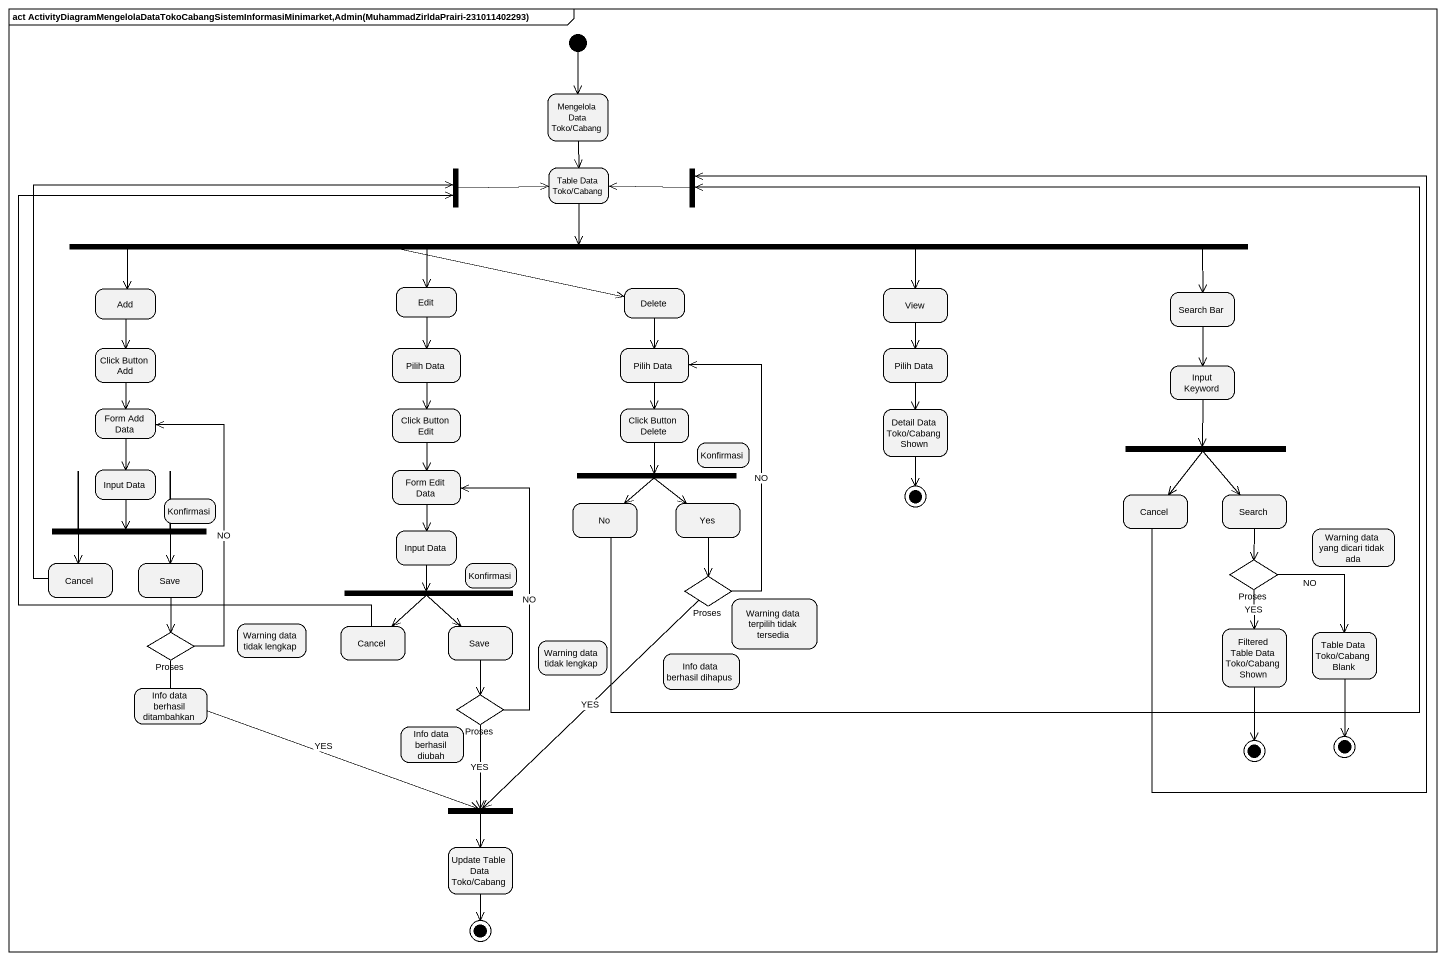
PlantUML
@startuml
mainframe act ActivityDiagramMengelolaDataTokoCabangSistemInformasiMinimarket,Admin(MuhammadZirldaPrairi-231011402293)
hide empty description
state "Mengelola Data Toko/Cabang" as Mengelola_Data_Toko_Cabang
state fork1 <<join>>
state "Table Data Toko/Cabang" as Table_Data_Toko_Cabang
state fork2 <<join>>
state fork3 <<fork>>
state Add
state Edit
state Delete
state View
state "Search Bar" as Search_Bar
state "Click Button Add" as Click_Button_Add
state "Pilih Data" as Pilih_Data
state "Pilih Data" as Pilih_Data_2
state "Pilih Data" as Pilih_Data_3
state "Input Keyword" as Input_Keyword
state "Form Add Data" as Form_Add_Data
state "Click Button Edit" as Click_Button_Edit
state "Click Button Delete" as Click_Button_Delete
state "Detail Data Toko/Cabang Shown" as Detail_Data_Toko_Cabang
state Konfirmasi
state fork4 <<fork>>
state "Input Data" as Input_Data
state "Form Edit Data" as Form_Edit_Data
state fork5 <<fork>>
state final1 <<end>>
state Cancel
state Search
state fork6 <<fork>>
state "Konfirmasi" as Konfirmasi_2
state "Input Data" as Input_Data_2
state No
state Yes
state "Warning data yang dicari tidak ada" as Warning_data_yang_dicari
state "Cancel" as Cancel_2
state Save
state "Konfirmasi" as Konfirmasi_3
state Proses <<choice>>
state fork7 <<fork>>
state "Proses" as Proses_2 <<choice>>
state "Warning data terpilih tidak tersedia" as Warning_data_terpilih_tidak
state "Proses" as Proses_3 <<choice>>
state "Warning data tidak lengkap" as Warning_data_tidak_lengkap
state "Cancel" as Cancel_3
state "Save" as Save_2
state "Warning data tidak lengkap" as Warning_data_tidak_lengkap_2
state "Filtered Table Data Toko/Cabang Shown" as Filtered_Table_Data_Toko
state "Table Data Toko/Cabang Blank" as Table_Data_Toko_Cabang_Blank
state "Info data berhasil ditambahkan" as Info_data_berhasil
state "Info data berhasil dihapus" as Info_data_berhasil_dihapus
state "Info data berhasil diubah" as Info_data_berhasil_diubah
state "Proses" as Proses_4 <<choice>>
state final2 <<end>>
state final3 <<end>>
state fork8 <<join>>
state "Update Table Data Toko/Cabang" as Update_Table_Data_Toko
state final4 <<end>>
[*] --> Mengelola_Data_Toko_Cabang
Mengelola_Data_Toko_Cabang --> Table_Data_Toko_Cabang
fork1 -right-> Table_Data_Toko_Cabang
Table_Data_Toko_Cabang --> fork3
fork2 -left-> Table_Data_Toko_Cabang
fork3 -left-> Add
fork3 -left-> Edit
fork3 --> Delete
fork3 -right-> View
fork3 -right-> Search_Bar
Add --> Click_Button_Add
Edit --> Pilih_Data
Delete --> Pilih_Data_2
View --> Pilih_Data_3
Search_Bar --> Input_Keyword
Click_Button_Add --> Form_Add_Data
Pilih_Data --> Click_Button_Edit
Pilih_Data_2 --> Click_Button_Delete
Pilih_Data_3 --> Detail_Data_Toko_Cabang
Input_Keyword --> fork4
Form_Add_Data --> Input_Data
Click_Button_Edit --> Form_Edit_Data
Click_Button_Delete --> fork5
Detail_Data_Toko_Cabang --> final1
fork4 --> Cancel
fork4 --> Search
Input_Data --> fork6
Form_Edit_Data --> Input_Data_2
fork5 --> No
fork5 --> Yes
Cancel -up-> fork2
Search --> Proses
fork6 --> Cancel_2
fork6 --> Save
Input_Data_2 --> fork7
No -up-> fork2
Yes --> Proses_2
Cancel_2 -up-> fork1
Save --> Proses_3
Proses --> Filtered_Table_Data_Toko : YES
Proses --> Table_Data_Toko_Cabang_Blank : NO
fork7 --> Cancel_3
fork7 --> Save_2
Proses_2 -up-> Pilih_Data_2 : NO
Proses_2 --> fork8 : YES
Proses_3 -up-> Form_Add_Data : NO
Proses_3 -right-> fork8 : YES
Cancel_3 -up-> fork1
Save_2 --> Proses_4
Filtered_Table_Data_Toko --> final2
Table_Data_Toko_Cabang_Blank --> final3
Proses_4 -up-> Form_Edit_Data : NO
Proses_4 --> fork8 : YES
fork8 --> Update_Table_Data_Toko
Update_Table_Data_Toko --> final4
@enduml
